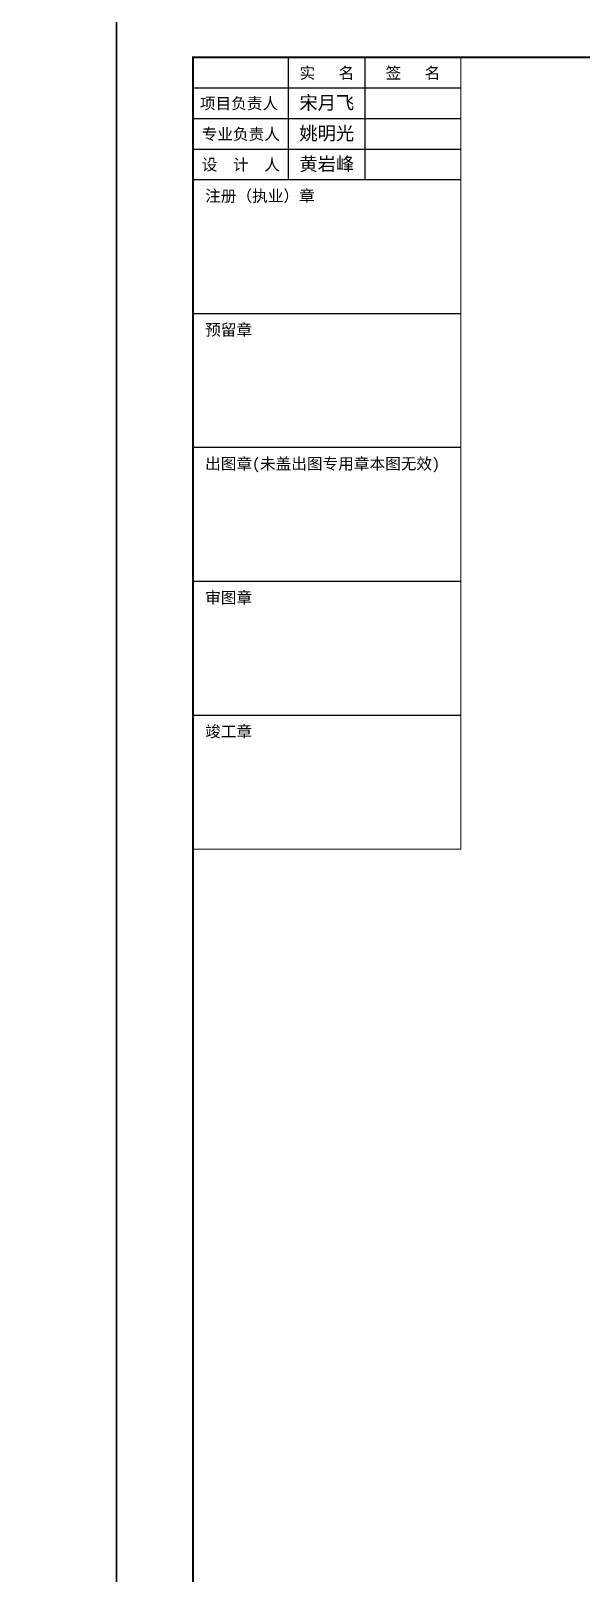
# Model space of a CAD drawing. Extents: x -222544 to -13848, y -31368 to 85559.
# Drawn here: x -57030 to -49837, y 7733 to 27892 of the extents above; entities that cross this region are included whole.
import ezdxf
from ezdxf.enums import TextEntityAlignment as Align
from ezdxf.xclip import XClip

# ---------------------------------------------------------------- set-up
doc = ezdxf.new("R2010")
doc.units = 0
doc.header["$LTSCALE"] = 1000
doc.header["$MEASUREMENT"] = 0
doc.header["$XCLIPFRAME"] = 0
doc.linetypes.add('10平面$0$DASH', pattern=[0.35, 0.25, -0.1])
doc.linetypes.add('10平面$0$DOTE', pattern=[2.42, 2, -0.2, 0.02, -0.2])
doc.layers.get('Defpoints').update_dxf_attribs({"color": 210})
for name, color, linetype in [('0-cxFrame', 155, 'Continuous'), ('10平面$0$A-AXIS-DOTE', 14, '10平面$0$DOTE'), ('10平面$0$A-AXIS-DP', 126, 'Continuous'), ('10平面$0$A-HATCH-2', 251, 'Continuous'), ('10平面$0$A-LIN-V', 9, 'Continuous'), ('10平面$0$A-SFCE', 30, 'Continuous'), ('10平面$0$A-WINDOW', 140, 'Continuous'), ('10平面$0$AS-WALL', 40, 'Continuous'), ('10平面$0$AS-结构边线层', 200, 'Continuous'), ('10平面$0$DIM_SYMB', 3, 'Continuous'), ('10平面$0$建-墙-幕', 4, 'Continuous'), ('A-AXIS-DP', 126, 'Continuous'), ('A-WINDOW', 140, 'Continuous'), ('qianming', 155, 'Continuous')]:
    doc.layers.add(name, color=color, linetype=linetype)
doc.layers.add('0-cxText', color=131, linetype='Continuous', lineweight=25)
doc.styles.add('10平面$0$_TCH_DIM_T3', font='SIMPLEX', dxfattribs={"width": 0.705882, "bigfont": 'GBCBIG'})
doc.styles.add('cx_biaoti', font='')
doc.styles.add('cx_tuming', font='')
doc.styles.add('cx_tuqian1', font='')
doc.styles.add('图框宋体', font='', dxfattribs={"width": 0.75})
doc.styles.add('黑体', font='', dxfattribs={"height": 12})
doc.styles.get('cx_biaoti').set_extended_font_data('SimSun')
doc.styles.get('cx_tuming').set_extended_font_data('SimHei')
doc.styles.get('cx_tuqian1').set_extended_font_data('SimSun')
doc.styles.get('图框宋体').set_extended_font_data('SimSun')
doc.styles.get('黑体').set_extended_font_data('SimHei')
doc.dimstyles.new('10平面$0$_TCH_ARCH&&80', dxfattribs={"dimtxt": 238, "dimasz": 80, "dimexe": 80, "dimexo": 80, "dimgap": 101, "dimtad": 1, "dimdec": 0, "dimzin": 0, "dimdsep": 46, "dimtxsty": '10平面$0$_TCH_DIM_T3', "dimblk": '10平面$0$_ArchTick', "dimcen": 0.09, "dimclrt": 7, "dimazin": 2, "dimtfac": 1, "dimtdec": 0, "dimtix": 1, "dimtmove": 2, "dimatfit": 3, "dimfxl": 0, "dimtolj": 1, "dimtzin": 0, "dimarcsym": 0})

# ---------------------------------------------------------------- blocks, each defined once
blk = doc.blocks.new('10平面$0$dote')
at = {"layer": '10平面$0$A-AXIS-DOTE', "ltscale": 2}
for p, q in [((98696.4, -82250), (-75513.6, -82250)), ((98696.4, -164750), (-75513.6, -164750))]:
    blk.add_line(p, q, dxfattribs=at)
blk.add_lwpolyline([(-66316.4, -152160.4), (-42470.2, -78666)], dxfattribs=at)
blk = doc.blocks.new('10平面$0$43243')
at = {"layer": '10平面$0$AS-结构边线层'}
for points in [[(-229294, 723090), (-250514, 723090), (-250514, 722920), (-252354, 722920), (-252354, 722470), (-254454, 722470), (-254454, 722920), (-264361, 722920), (-285754, 656986)], [(-196514, 639550), (-175294, 639550), (-175294, 639720), (-173454, 639720), (-173454, 640170), (-171354, 640170), (-171354, 639720), (-169514, 639720), (-169514, 639550), (-155994, 639550), (-155994, 639720), (-146454, 639720), (-146454, 640170), (-144354, 640170), (-144354, 639720), (-128354, 639720), (-128354, 658060), (-128054, 658060), (-128054, 681330), (-128354, 681330), (-128354, 696460), (-128054, 696460), (-128054, 715680)]]:
    blk.add_lwpolyline(points, dxfattribs=at)
blk = doc.blocks.new('10平面$0$3243243')
at = {"layer": '10平面$0$A-SFCE', "color": 2, "linetype": '10平面$0$DASH'}
for p, q in [((-138004.2, 640420), (-146704.2, 640420)), ((-138004.2, 640170), (-146704.2, 640170))]:
    blk.add_line(p, q, dxfattribs=at)
blk = doc.blocks.new('10平面$0$w42343')
at = {"layer": '10平面$0$A-HATCH-2', "linetype": '10平面$0$DASH'}
for p, q in [((-263654.2, 640970), (-128354.2, 640970)), ((-263654.2, 640470), (-128354.2, 640470))]:
    blk.add_line(p, q, dxfattribs=at)
blk = doc.blocks.new('10平面$0$34242343243')
at = {"layer": '10平面$0$A-LIN-V'}
blk.add_line((-269196, 707857), (-267326, 713620), dxfattribs=at)
blk = doc.blocks.new('10平面$0$_ArchTick')
at = {"color": 0, "linetype": 'ByBlock', "const_width": 0.4}
blk.add_lwpolyline([(-0.5, -0.5), (0.5, 0.5)], dxfattribs=at)
blk = doc.blocks.new('*D699')
at = {"layer": '10平面$0$A-AXIS-DP', "color": 0, "lineweight": -2, "transparency": 16777216}
for p, q in [((-269161, 711812), (-267927, 715616)), ((-266845, 715265), (-268003, 715641)), ((-268079, 711461), (-269237, 711836))]:
    blk.add_line(p, q, dxfattribs=at)
at = {"layer": 'Defpoints', "color": 0, "transparency": 16777216}
for p in [(-267927, 715616), (-266769, 715241), (-268003, 711436)]:
    blk.add_point(p, dxfattribs=at)
at = {"layer": '10平面$0$A-AXIS-DP', "color": 0, "lineweight": -2, "transparency": 16777216, "xscale": 80, "yscale": 80, "zscale": 80}
for p, rotation in [((-267927, 715616), 72.02371341813716), ((-269161, 711812), 252.0237134181372)]:
    blk.add_blockref('10平面$0$_ArchTick', p, dxfattribs=dict(at, rotation=rotation))
at = {"layer": '10平面$0$A-AXIS-DP', "color": 7, "transparency": 16777216, "insert": (-268753, 713782), "char_height": 238, "attachment_point": 5, "rotation": 72.0237, "style": '10平面$0$_TCH_DIM_T3'}
blk.add_mtext('\\A1;4000', dxfattribs=at)
blk = doc.blocks.new('zjcx_lan_xinxi(Dragon)')
for p, q in [((7000, -3200), (0, -3200)), ((7000, -6700), (0, -6700)), ((7000, -10200), (0, -10200)), ((7000, -13700), (0, -13700)), ((7000, -17200), (0, -17200))]:
    blk.add_line(p, q)
at = {"const_width": 25}
blk.add_lwpolyline([(0, -20700), (7000, -20700), (7000, 0), (0, 0)], close=True, dxfattribs=at)
for points in [[(2500, -3200), (2500, 0)], [(4500, -3200), (4500, 0)], [(0, -800), (7000, -800)], [(0, -1600), (7000, -1600)], [(0, -2400), (7000, -2400)]]:
    blk.add_lwpolyline(points)
for points in [[(7000, -3200), (7000, 0)], [(0, -3200), (7000, -3200)], [(0, -20700), (7000, -20700), (7000, -3200)], [(0, -20700), (7000, -20700)]]:
    blk.add_lwpolyline(points, dxfattribs=at)
at = {"style": '图框宋体'}
for s, p in [('实   名', (3500, -400)), ('签   名', (5750, -400)), ('项目负责人', (1204, -1200)), ('专业负责人', (1250, -2000)), ('设  计  人', (1250, -2800))]:
    blk.add_text(s, height=300, dxfattribs=at).set_placement(p, align=Align.MIDDLE)
for s, p in [('注册（执业）章', (318, -3771)), ('预留章', (318, -7271)), ('出图章(未盖出图专用章本图无效)', (318, -10771)), ('审图章', (318, -14271)), ('竣工章', (318, -17771))]:
    blk.add_text(s, height=300, dxfattribs=at).set_placement(p)
blk = doc.blocks.new('T-信息(Dragon)')
at = {"layer": '0-cxFrame'}
blk.add_blockref('zjcx_lan_xinxi(Dragon)', (0, 0), dxfattribs=at)
at = {"layer": 'qianming', "color": 3, "style": 'cx_biaoti'}
for s, p in [('宋月飞', (3497, -1185)), ('姚明光', (3497, -1985)), ('黄岩峰', (3497, -2785))]:
    blk.add_text(s, height=350, dxfattribs=at).set_placement(p, align=Align.MIDDLE_CENTER)
blk = doc.blocks.new('TK22.A1 L(Dragon)')
at = {"layer": '0-cxFrame', "color": 7, "const_width": 0.5}
blk.add_lwpolyline([(0, 0), (-841, 0), (-841, 594), (0, 594)], close=True, dxfattribs=at)
at = {"layer": '0-cxFrame', "const_width": 0.5}
blk.add_lwpolyline([(-80, 10), (-821, 10), (-821, 584), (-80, 584)], close=True, dxfattribs=at)
at = {"layer": '0-cxFrame', "xscale": 0.01, "yscale": 0.01, "zscale": 0.01}
blk.add_blockref('T-信息(Dragon)', (-821, 584), dxfattribs=at)
at = {"style": '黑体', "flags": 4}
blk.add_attdef('图幅', text='', height=3.3, dxfattribs=at).set_placement((-40, 3), align=Align.RIGHT)
at = {"layer": '0-cxText', "flags": 4}
for tag, height, style, p in [('建设单位', 3.5, 'cx_tuming', (-45, 240)), ('项目名称', 3.5, 'cx_tuming', (-45, 210)), ('子项名称', 3.5, 'cx_tuming', (-45, 180)), ('工程编号', 3.3, 'cx_tuqian1', (-35, 165)), ('图名1', 3.5, 'cx_tuming', (-45, 87)), ('图名2', 3.5, 'cx_tuming', (-45, 79)), ('图名3', 3.5, 'cx_tuming', (-45, 71)), ('出图日期', 3.3, 'cx_tuqian1', (-39, 60)), ('专业', 3.3, 'cx_tuqian1', (-55, 52)), ('图号', 3.3, 'cx_tuqian1', (-55, 44)), ('版次', 3.3, 'cx_tuqian1', (-20, 44))]:
    blk.add_attdef(tag, text='', height=height, dxfattribs=dict(at, style=style)).set_placement(p, align=Align.MIDDLE)
at = {"layer": 'Defpoints', "color": 6, "flags": 4}
for tag, height, style, p in [('tufu', 3.3, '黑体', (-12, 12)), ('dwfname', 4, 'cx_tuqian1', (-80, 3))]:
    blk.add_attdef(tag, text='', height=height, dxfattribs=dict(at, style=style)).set_placement(p, align=Align.RIGHT)
blk = doc.blocks.new('10平面')
at = {"layer": '10平面$0$A-AXIS-DOTE'}
blk.add_line((-281332.2, 720986), (-264361, 722920), dxfattribs=at)
at = {"layer": '10平面$0$建-墙-幕'}
for p, q in [((-275282, 689585.4), (-267446.2, 713735.4)), ((-275250.3, 689575.1), (-267414.5, 713725.1)), ((-275218.6, 689564.9), (-267382.8, 713714.9)), ((-275186.9, 689554.6), (-267351.1, 713704.6))]:
    blk.add_line(p, q, dxfattribs=at)
at = {"layer": '10平面$0$A-AXIS-DP'}
blk.add_blockref('10平面$0$3243243', (0, 0), dxfattribs=at)
at = {"layer": '10平面$0$A-WINDOW'}
for name in ['10平面$0$43243', '10平面$0$w42343']:
    blk.add_blockref(name, (0, 0), dxfattribs=at)
at = {"layer": '10平面$0$AS-WALL'}
blk.add_blockref('10平面$0$dote', (-220736.4, 804820), dxfattribs=at)
at = {"layer": '10平面$0$DIM_SYMB'}
blk.add_blockref('10平面$0$34242343243', (0, 0), dxfattribs=at)
at = {"layer": '10平面$0$A-AXIS-DP'}
dim = blk.add_aligned_dim(p1=(-268003.1, 711435.8), p2=(-266768.6, 715240.6), distance=1217.5, dimstyle='10平面$0$_TCH_ARCH&&80', dxfattribs=at)
dim.commit()
dim.dimension.update_dxf_attribs({"geometry": '*D699', "text_midpoint": (-268753.2, 713781.8)})

msp = doc.modelspace()

# ---------------------------------------------------------------- block references
at = {"layer": 'A-AXIS-DP'}
ref = msp.add_blockref('10平面', (219215.3, -697248.6), dxfattribs=at)
XClip(ref).set_block_clipping_path([(-267853.3911283911, 713226.9498461919), (-262996.9796748553, 723713.1898612839)])

# ---------------------------------------------------------------- next in the draw order: block references
at = {"layer": '0-cxFrame', "xscale": 50, "yscale": 50, "zscale": 50}
msp.add_blockref('TK22.A1 L(Dragon)', (-13860.5, -1655), dxfattribs=at)

# ---------------------------------------------------------------- next in the draw order: block references
at = {"layer": 'A-WINDOW'}
ref = msp.add_blockref('10平面', (96415.9, -617629.4), dxfattribs=at)
XClip(ref).set_block_clipping_path([(-138597.9348454606, 638955.4337286151), (-127699.4397844896, 643918.9745761734)])

doc.saveas('drawing.dxf')
